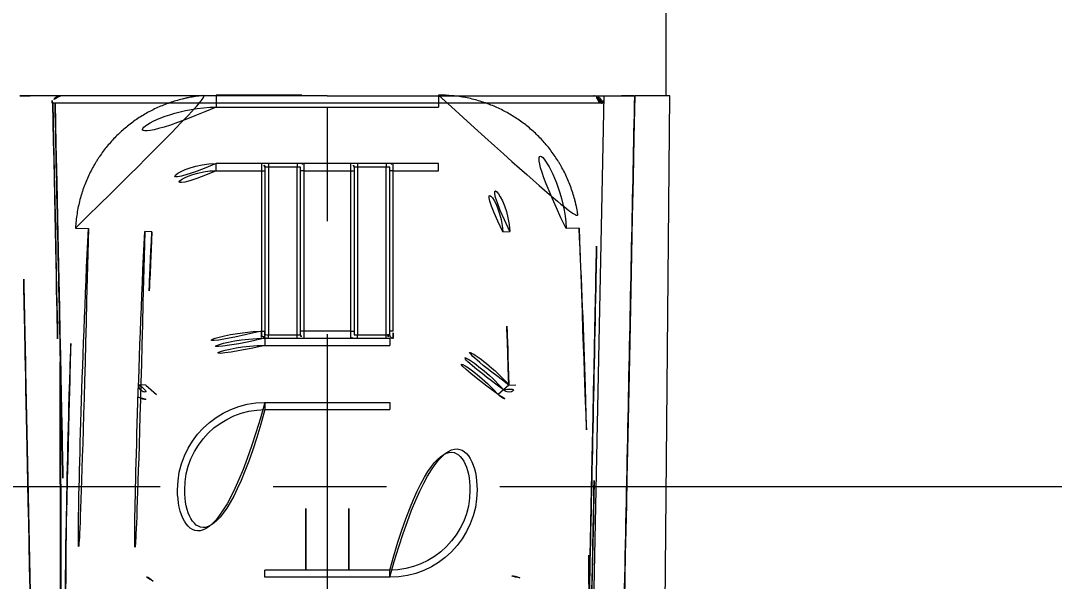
# Model space of a CAD drawing. Extents: x 16296660632 to 16296675328, y -37409619871 to -37409617329.
# Drawn here: x 16296674734.33 to 16296674763.32, y -37409618051.35 to -37409618035.63 of the extents above; entities that cross this region are included whole.
import ezdxf

# ---------------------------------------------------------------- set-up
doc = ezdxf.new("R2010")
doc.units = 0
doc.header["$LTSCALE"] = 10
doc.header["$MEASUREMENT"] = 0
doc.header["$PDMODE"] = 3
doc.header["$PDSIZE"] = -10
doc.linetypes.add('CENTER2', pattern=[28.575, 19.05, -3.175, 3.175, -3.175])
doc.layers.get('0').update_dxf_attribs({"linetype": 'CONTINUOUS'})
doc.layers.get('DEFPOINTS').update_dxf_attribs({"linetype": 'CONTINUOUS'})
doc.layers.add('1', color=7, linetype='CONTINUOUS', true_color=0xffffff)
doc.layers.add('Cneter', color=1, linetype='CENTER2', lineweight=13)
doc.layers.add('尺寸线层', color=3, linetype='CONTINUOUS', lineweight=18, true_color=0x00ff00)
doc.styles.add('Daelim Dimension', font='')
doc.styles.get('Daelim Dimension').set_extended_font_data('NanumGothic')
doc.dimstyles.new('DEFAULT', dxfattribs={"dimscale": 2, "dimtxt": 2, "dimasz": 2, "dimexe": 0, "dimexo": 2, "dimgap": 1, "dimtad": 1, "dimdec": 1, "dimzin": 9, "dimdsep": 46, "dimtxsty": 'Daelim Dimension', "dimcen": 0.5, "dimclrd": 252, "dimclre": 252, "dimclrt": 3, "dimadec": 1, "dimazin": 0, "dimtfac": 1, "dimtdec": 1, "dimtix": 1, "dimtmove": 0, "dimatfit": 3, "dimfxl": 1, "dimtolj": 1, "dimtzin": 1, "dimlwd": 9, "dimlwe": 9, "dimarcsym": 0})

# ---------------------------------------------------------------- blocks, each defined once
blk = doc.blocks.new('*D65')
at = {"layer": 'DEFPOINTS', "color": 0, "transparency": 16777216}
for p in [(16296674742.93232, -37409617365.43557), (16296674742.93232, -37409618110.035583), (16296674895.033541, -37409618110.035583)]:
    blk.add_point(p, dxfattribs=at)
at = {"layer": '尺寸线层', "color": 5, "lineweight": 9, "transparency": 16777216}
for p, q in [((16296674746.93232, -37409617365.43557), (16296674895.033541, -37409617365.43557)), ((16296674895.033541, -37409617369.43557), (16296674895.033541, -37409618106.035583)), ((16296674746.93232, -37409618110.035583), (16296674895.033541, -37409618110.035583))]:
    blk.add_line(p, q, dxfattribs=at)
at = {"layer": '尺寸线层', "color": 5, "transparency": 16777216}
for points in [[(16296674894.366871, -37409617369.43557), (16296674895.700199, -37409617369.43557), (16296674895.033541, -37409617365.43557)], [(16296674894.366871, -37409618106.035583), (16296674895.700199, -37409618106.035583), (16296674895.033541, -37409618110.035583)]]:
    blk.add_solid(points, dxfattribs=at)
at = {"layer": '尺寸线层', "color": 7, "transparency": 16777216, "insert": (16296674888.033541, -37409617737.735573), "char_height": 10, "attachment_point": 5, "rotation": 90, "style": 'Daelim Dimension'}
blk.add_mtext('\\A1;744.6', dxfattribs=at)

msp = doc.modelspace()

# ---------------------------------------------------------------- linework, layer by layer
at = {"ltscale": 0.5}
msp.add_line((16296674735.469271, -37409618066.916023), (16296674735.449369, -37409618045.191277), dxfattribs=at)
at = {"layer": '1', "color": 7, "linetype": 'Continuous', "lineweight": 18}
for p, q in [((16296674752.43232, -37409618037.735573), (16296674752.43232, -37409617656.015846)), ((16296674742.93232, -37409618037.735573), (16296674734.5324, -37409618037.735573)), ((16296674742.93232, -37409618037.735573), (16296674751.551861, -37409618037.735573)), ((16296674750.68232, -37409618037.73568), (16296674750.332319, -37409618055.135567)), ((16296674752.53232, -37409618037.735573), (16296674751.55184, -37409618037.735573)), ((16296674751.909109, -37409618109.148193), (16296674752.53232, -37409618037.735573)), ((16296674739.810881, -37409618038.054466), (16296674746.053761, -37409618038.054466)), ((16296674746.053761, -37409618039.635567), (16296674739.810881, -37409618039.635567)), ((16296674741.18232, -37409618039.735573), (16296674741.18232, -37409618044.436722)), ((16296674742.18232, -37409618044.435577), (16296674742.18232, -37409618039.735573)), ((16296674743.68232, -37409618039.735573), (16296674743.68232, -37409618044.435577)), ((16296674744.68232, -37409618044.436722), (16296674744.68232, -37409618039.735573)), ((16296674741.082319, -37409618044.3367), (16296674741.18232, -37409618044.3367)), ((16296674741.08462, -37409618044.536697), (16296674741.09437, -37409618044.536484)), ((16296674741.18232, -37409618044.428413), (16296674741.17849, -37409618044.435097)), ((16296674741.18232, -37409618044.535583), (16296674744.68232, -37409618044.535583)), ((16296674744.78232, -37409618044.3367), (16296674744.68232, -37409618044.3367)), ((16296674741.18232, -37409618046.535583), (16296674744.68232, -37409618046.535583)), ((16296674744.68232, -37409618051.035583), (16296674741.18232, -37409618051.035583))]:
    msp.add_line(p, q, dxfattribs=at)
at = {"layer": '1', "color": 7, "linetype": 'Continuous', "lineweight": 13}
for p, q in [((16296674739.810881, -37409618037.714798), (16296674739.810881, -37409618038.054466)), ((16296674746.053761, -37409618037.714798), (16296674746.053761, -37409618038.054466)), ((16296674735.219669, -37409618037.939598), (16296674735.235649, -37409618037.939598)), ((16296674735.29702, -37409618037.935577), (16296674750.567619, -37409618037.935577)), ((16296674750.62899, -37409618037.939598), (16296674750.64497, -37409618037.939598)), ((16296674739.810881, -37409618039.835579), (16296674739.810881, -37409618039.635567)), ((16296674739.810881, -37409618039.835579), (16296674741.082319, -37409618039.835579)), ((16296674741.082319, -37409618039.635567), (16296674741.082319, -37409618039.835579)), ((16296674741.082319, -37409618039.835579), (16296674741.082319, -37409618044.3367)), ((16296674741.082319, -37409618039.835579), (16296674741.18232, -37409618039.835579)), ((16296674741.28232, -37409618039.735573), (16296674741.18232, -37409618039.735573)), ((16296674741.28232, -37409618039.635567), (16296674741.28232, -37409618039.735573)), ((16296674741.28232, -37409618039.735573), (16296674741.28232, -37409618044.435577)), ((16296674742.082319, -37409618039.735573), (16296674741.28232, -37409618039.735573)), ((16296674742.082319, -37409618039.635567), (16296674742.082319, -37409618039.735573)), ((16296674742.082319, -37409618044.435577), (16296674742.082319, -37409618039.735573)), ((16296674742.18232, -37409618039.735573), (16296674742.082319, -37409618039.735573)), ((16296674742.28232, -37409618039.835579), (16296674742.18232, -37409618039.835579)), ((16296674742.28232, -37409618039.835579), (16296674742.28232, -37409618039.635567)), ((16296674742.28232, -37409618044.335579), (16296674742.28232, -37409618039.835579)), ((16296674742.28232, -37409618039.835579), (16296674743.582319, -37409618039.835579)), ((16296674743.582319, -37409618039.635567), (16296674743.582319, -37409618039.835579)), ((16296674743.582319, -37409618039.835579), (16296674743.582319, -37409618044.335579)), ((16296674743.582319, -37409618039.835579), (16296674743.68232, -37409618039.835579)), ((16296674743.78232, -37409618039.735573), (16296674743.68232, -37409618039.735573)), ((16296674743.78232, -37409618039.635567), (16296674743.78232, -37409618039.735573)), ((16296674743.78232, -37409618039.735573), (16296674743.78232, -37409618044.435577)), ((16296674744.582319, -37409618039.735573), (16296674743.78232, -37409618039.735573)), ((16296674744.582319, -37409618039.635567), (16296674744.582319, -37409618039.735573)), ((16296674744.582319, -37409618044.435577), (16296674744.582319, -37409618039.735573)), ((16296674744.68232, -37409618039.735573), (16296674744.582319, -37409618039.735573)), ((16296674744.78232, -37409618039.835579), (16296674744.68232, -37409618039.835579)), ((16296674744.78232, -37409618039.835579), (16296674744.78232, -37409618039.635567)), ((16296674744.78232, -37409618044.3367), (16296674744.78232, -37409618039.835579)), ((16296674744.78232, -37409618039.835579), (16296674746.053761, -37409618039.835579)), ((16296674746.053761, -37409618039.835579), (16296674746.053761, -37409618039.635567)), ((16296674735.87236, -37409618041.442993), (16296674736.234039, -37409618041.46067)), ((16296674738.013029, -37409618041.547661), (16296674737.813271, -37409618041.537903)), ((16296674747.85161, -37409618041.547661), (16296674748.051371, -37409618041.537903)), ((16296674749.992279, -37409618041.442993), (16296674749.6306, -37409618041.46067)), ((16296674741.18232, -37409618044.535583), (16296674741.18232, -37409618044.735573)), ((16296674741.232321, -37409618044.435577), (16296674741.28232, -37409618044.435577)), ((16296674741.28232, -37409618044.435577), (16296674742.082319, -37409618044.435577)), ((16296674741.28232, -37409618044.535583), (16296674741.28232, -37409618044.435577)), ((16296674742.082319, -37409618044.435577), (16296674742.18232, -37409618044.435577)), ((16296674742.082319, -37409618044.535583), (16296674742.082319, -37409618044.435577)), ((16296674742.28232, -37409618044.335579), (16296674742.18232, -37409618044.335579)), ((16296674743.582319, -37409618044.335579), (16296674742.28232, -37409618044.335579)), ((16296674742.28232, -37409618044.535583), (16296674742.28232, -37409618044.335579)), ((16296674743.582319, -37409618044.335579), (16296674743.68232, -37409618044.335579)), ((16296674743.582319, -37409618044.335579), (16296674743.582319, -37409618044.535583)), ((16296674743.68232, -37409618044.435577), (16296674743.78232, -37409618044.435577)), ((16296674743.78232, -37409618044.435577), (16296674744.582319, -37409618044.435577)), ((16296674743.78232, -37409618044.535583), (16296674743.78232, -37409618044.435577)), ((16296674744.582319, -37409618044.435577), (16296674744.63232, -37409618044.435577)), ((16296674744.582319, -37409618044.535583), (16296674744.582319, -37409618044.435577)), ((16296674744.68232, -37409618044.535583), (16296674744.68232, -37409618044.735573)), ((16296674741.18232, -37409618044.735573), (16296674744.68232, -37409618044.735573)), ((16296674737.842251, -37409618045.845093), (16296674737.642349, -37409618045.838966)), ((16296674737.842251, -37409618045.845093), (16296674737.992371, -37409618045.977249)), ((16296674737.992371, -37409618045.977249), (16296674738.142481, -37409618046.109413)), ((16296674747.872271, -37409618045.977249), (16296674747.722151, -37409618046.109413)), ((16296674748.02239, -37409618045.845093), (16296674747.872271, -37409618045.977249)), ((16296674748.02239, -37409618045.845093), (16296674748.22229, -37409618045.838966)), ((16296674741.18232, -37409618046.335579), (16296674744.68232, -37409618046.335579)), ((16296674741.18232, -37409618046.335579), (16296674741.18232, -37409618046.535583)), ((16296674744.68232, -37409618046.335579), (16296674744.68232, -37409618046.535583)), ((16296674741.18232, -37409618051.235573), (16296674741.18232, -37409618051.035583)), ((16296674744.68232, -37409618051.235573), (16296674744.68232, -37409618051.035583)), ((16296674744.68232, -37409618051.235573), (16296674741.18232, -37409618051.235573))]:
    msp.add_line(p, q, dxfattribs=at)
at = {"layer": '1', "color": 7, "linetype": 'Continuous', "lineweight": 18}
for centre, radius, start, end in [((16296674739.810881, -37409618041.635567), 3.58111, 90, 177.2003651), ((16296674746.053761, -37409618041.635567), 3.58111, 2.7996349, 90), ((16296674739.810881, -37409618041.635567), 2, 90, 177.2003651), ((16296674741.082319, -37409618039.735573), 0.1, 0, 90), ((16296674742.28232, -37409618039.735573), 0.1, 90, 180), ((16296674743.582319, -37409618039.735573), 0.1, 0, 90), ((16296674744.78232, -37409618039.735573), 0.1, 90, 180), ((16296674746.053761, -37409618041.635567), 2, 2.7996349, 90), ((16296674972.94232, -37409618053.035583), 236.99111, 177.20036507, 182.79963493), ((16296674972.94232, -37409618053.035583), 235.41, 177.20036507, 182.79963493), ((16296674512.922319, -37409618053.035583), 235.41, 357.20036507, 2.79963493), ((16296674512.922319, -37409618053.035583), 236.99111, 357.20036507, 2.79963493), ((16296674741.18232, -37409618048.785583), 4.25, 90, 138.6403958), ((16296674741.082319, -37409618044.436722), 0.1, 271.3170895, 292.7657325), ((16296674742.28232, -37409618044.435577), 0.1, 180, 270), ((16296674743.582319, -37409618044.435577), 0.1, 270, 0), ((16296674744.68232, -37409618048.785583), 4.25, 41.3596042, 90), ((16296674744.78232, -37409618044.436722), 0.1, 247.4540443, 268.682692), ((16296674737.842251, -37409618045.845093), 0.2, 178.2481389, 318.6403958), ((16296674748.02239, -37409618045.845093), 0.2, 221.3596042, 1.7518611), ((16296674741.18232, -37409618048.785583), 2.25, 90, 270), ((16296674744.68232, -37409618048.785583), 2.25, 270, 90)]:
    msp.add_arc(centre, radius, start, end, dxfattribs=at)
at = {"layer": '1', "color": 7, "linetype": 'Continuous', "lineweight": 13}
for centre, radius, start, end in [((16296674739.810881, -37409618041.635567), 1.8, 90, 177.2003651), ((16296674746.053761, -37409618041.635567), 1.8, 2.7996349, 90), ((16296674972.94232, -37409618053.035583), 235.21, 177.20036507, 178.24813888), ((16296674512.922319, -37409618053.035583), 235.21, 1.75186112, 2.79963493), ((16296674741.18232, -37409618048.785583), 4.45, 91.28768, 138.6403958), ((16296674744.68232, -37409618048.785583), 4.45, 41.3596042, 88.71232), ((16296674741.18232, -37409618048.785583), 4.05, 90, 138.6403958), ((16296674744.68232, -37409618048.785583), 4.05, 41.3596042, 90), ((16296674737.842251, -37409618045.845093), 0.4, 238.2903336, 318.6403958), ((16296674748.02239, -37409618045.845093), 0.4, 221.3596042, 301.7096664), ((16296674741.18232, -37409618048.785583), 2.45, 90, 270), ((16296674744.68232, -37409618048.785583), 2.45, 270, 90), ((16296674737.736691, -37409618051.601624), 0.4, 39.258535, 119.6085192), ((16296674748.127951, -37409618051.601624), 0.4, 60.3914808, 140.741465)]:
    msp.add_arc(centre, radius, start, end, dxfattribs=at)
at = {"layer": '1', "color": 7, "linetype": 'Continuous', "lineweight": 18}
for centre, major_axis, ratio, start_param, end_param in [((16296674735.4356, -37409618037.935577), (0, 0.2), 0.999961908, 0, 1.590907361), ((16296674735.456091, -37409618037.935577), (0, 0.2), 0.795343994, 0, 1.570796091), ((16296674742.93232, -37409618037.635567), (-9.6, 0), 0.008726868, 1.239626035, 1.901966618), ((16296674750.40855, -37409618037.935577), (0, 0.2), 0.795343977, 4.712388371, 6.283186143), ((16296674750.429041, -37409618037.935577), (0, 0.2), 0.999961908, 4.692277516, 6.283185307), ((16296674741.18232, -37409618044.435577), (0, 0.1), 0.5, 3.141592654, 4.71238898), ((16296674744.68232, -37409618044.43557), (0, 0.1), 0.499999885, 1.570882325, 3.141536009)]:
    msp.add_ellipse(centre, major_axis=major_axis, ratio=ratio, start_param=start_param, end_param=end_param, dxfattribs=at)
for points, knots in [([(16296674734.312799, -37409618037.735573), (16296674734.320259, -37409618037.735573), (16296674734.337521, -37409618037.735573), (16296674734.359289, -37409618037.735573), (16296674734.38339, -37409618037.735573), (16296674734.39628, -37409618037.735573), (16296674734.423639, -37409618037.735573), (16296674734.43811, -37409618037.735573), (16296674734.468691, -37409618037.735573), (16296674734.484421, -37409618037.735573), (16296674734.516569, -37409618037.735573), (16296674734.53301, -37409618037.735573), (16296674734.566681, -37409618037.735573), (16296674734.583481, -37409618037.735573), (16296674734.6022, -37409618037.735573), (16296674734.60424, -37409618037.735573), (16296674734.606279, -37409618037.735573)], [0, 0, 0, 0, 0.140400233, 0.280800466, 0.280800466, 0.421200699, 0.421200699, 0.561600932, 0.561600932, 0.702001165, 0.702001165, 0.842401399, 0.842401399, 0.982801632, 0.982801632, 1, 1, 1, 1]), ([(16296674735.87236, -37409618041.442993), (16296674735.879169, -37409618041.304916), (16296674735.89316, -37409618041.1698), (16296674735.934231, -37409618040.904823), (16296674735.961309, -37409618040.774963), (16296674736.01128, -37409618040.583771), (16296674736.029499, -37409618040.520653), (16296674736.059139, -37409618040.426826), (16296674736.06942, -37409618040.395683), (16296674736.09071, -37409618040.333763), (16296674736.10169, -37409618040.303101), (16296674736.158199, -37409618040.151222), (16296674736.20854, -37409618040.034286), (16296674736.31879, -37409618039.808296), (16296674736.3787, -37409618039.699249), (16296674736.45941, -37409618039.567383), (16296674736.47584, -37409618039.541229), (16296674736.509291, -37409618039.489357), (16296674736.526331, -37409618039.463623), (16296674736.57815, -37409618039.387291), (16296674736.61363, -37409618039.337608), (16296674736.72279, -37409618039.191963), (16296674736.799191, -37409618039.09935), (16296674736.95916, -37409618038.922371), (16296674737.04273, -37409618038.83799), (16296674737.21718, -37409618038.677063), (16296674737.308069, -37409618038.600517), (16296674737.450159, -37409618038.491524), (16296674737.49848, -37409618038.456161), (16296674737.59713, -37409618038.387413), (16296674737.64715, -37409618038.354233), (16296674737.79916, -37409618038.258308), (16296674737.903179, -37409618038.199127), (16296674738.116699, -37409618038.090233), (16296674738.22621, -37409618038.040497), (16296674738.45101, -37409618037.950729), (16296674738.566311, -37409618037.910683), (16296674738.74391, -37409618037.858276), (16296674738.80389, -37409618037.842087), (16296674738.895081, -37409618037.819817), (16296674738.92572, -37409618037.812721), (16296674738.98716, -37409618037.799263), (16296674739.017981, -37409618037.7929), (16296674739.1726, -37409618037.762894), (16296674739.297911, -37409618037.74472), (16296674739.551861, -37409618037.720482), (16296674739.6805, -37409618037.714409), (16296674739.810881, -37409618037.714798)], [0, 0, 0, 0, 0.0625, 0.0625, 0.125, 0.125, 0.15625, 0.15625, 0.171875, 0.171875, 0.1875, 0.1875, 0.25, 0.25, 0.3125, 0.3125, 0.328125, 0.328125, 0.34375, 0.34375, 0.375, 0.375, 0.4375, 0.4375, 0.5, 0.5, 0.5625, 0.5625, 0.59375, 0.59375, 0.625, 0.625, 0.6875, 0.6875, 0.75, 0.75, 0.8125, 0.8125, 0.84375, 0.84375, 0.859375, 0.859375, 0.875, 0.875, 0.9375, 0.9375, 1, 1, 1, 1]), ([(16296674746.053761, -37409618037.714798), (16296674746.184139, -37409618037.714409), (16296674746.312361, -37409618037.720482), (16296674746.56477, -37409618037.744499), (16296674746.68895, -37409618037.762444), (16296674746.93347, -37409618037.809601), (16296674747.053801, -37409618037.838799), (16296674747.231501, -37409618037.890839), (16296674747.29027, -37409618037.909554), (16296674747.377729, -37409618037.939697), (16296674747.406799, -37409618037.950104), (16296674747.464479, -37409618037.971497), (16296674747.493111, -37409618037.982513), (16296674747.63518, -37409618038.039047), (16296674747.745449, -37409618038.089043), (16296674747.95969, -37409618038.198143), (16296674748.06366, -37409618038.257263), (16296674748.2656, -37409618038.384491), (16296674748.36356, -37409618038.452621), (16296674748.506121, -37409618038.561737), (16296674748.55299, -37409618038.59935), (16296674748.644609, -37409618038.676369), (16296674748.689409, -37409618038.715813), (16296674748.820869, -37409618038.836952), (16296674748.904579, -37409618038.921448), (16296674749.06444, -37409618039.098167), (16296674749.140579, -37409618039.190399), (16296674749.28528, -37409618039.383186), (16296674749.353849, -37409618039.483757), (16296674749.434641, -37409618039.615349), (16296674749.45055, -37409618039.64196), (16296674749.481871, -37409618039.695793), (16296674749.497299, -37409618039.723053), (16296674749.542601, -37409618039.805397), (16296674749.57155, -37409618039.861122), (16296674749.65457, -37409618040.030869), (16296674749.704861, -37409618040.147461), (16296674749.794849, -37409618040.388367), (16296674749.83456, -37409618040.512688), (16296674749.876909, -37409618040.673714), (16296674749.885031, -37409618040.706238), (16296674749.90041, -37409618040.771469), (16296674749.922251, -37409618040.86969), (16296674749.94034, -37409618040.969063), (16296674749.97147, -37409618041.16938), (16296674749.98547, -37409618041.305031), (16296674749.992279, -37409618041.442993)], [0, 0, 0, 0, 0.0625, 0.0625, 0.125, 0.125, 0.1875, 0.1875, 0.21875, 0.21875, 0.234375, 0.234375, 0.25, 0.25, 0.3125, 0.3125, 0.375, 0.375, 0.4375, 0.4375, 0.46875, 0.46875, 0.5, 0.5, 0.5625, 0.5625, 0.625, 0.625, 0.6875, 0.6875, 0.703125, 0.703125, 0.71875, 0.71875, 0.75, 0.75, 0.8125, 0.8125, 0.875, 0.875, 0.890625, 0.890625, 0.90625, 0.9375, 0.9375, 1, 1, 1, 1]), ([(16296674751.18457, -37409618037.735573), (16296674751.19438, -37409618037.735573), (16296674751.204399, -37409618037.735573), (16296674751.231119, -37409618037.735573), (16296674751.247761, -37409618037.735573), (16296674751.281111, -37409618037.735573), (16296674751.297859, -37409618037.735573), (16296674751.33152, -37409618037.735573), (16296674751.348021, -37409618037.735573), (16296674751.380171, -37409618037.735573), (16296674751.395861, -37409618037.735573), (16296674751.42643, -37409618037.735573), (16296674751.44096, -37409618037.735573), (16296674751.468321, -37409618037.735573), (16296674751.48119, -37409618037.735573), (16296674751.50527, -37409618037.735573), (16296674751.516211, -37409618037.735573), (16296674751.53574, -37409618037.735573), (16296674751.54438, -37409618037.735573), (16296674751.55184, -37409618037.735573)], [0, 0, 0, 0, 0.071925892, 0.071925892, 0.187935155, 0.187935155, 0.303944419, 0.303944419, 0.419953682, 0.419953682, 0.535962946, 0.535962946, 0.651972209, 0.651972209, 0.767981473, 0.767981473, 0.883990736, 0.883990736, 1, 1, 1, 1]), ([(16296674749.992279, -37409618041.442993), (16296674750.065451, -37409618042.925163), (16296674750.12463, -37409618044.408188), (16296674750.214899, -37409618047.376137), (16296674750.245991, -37409618048.861061), (16296674750.263, -37409618050.346977)], [0, 0, 0, 0, 0.5, 0.5, 1, 1, 1, 1]), ([(16296674735.601641, -37409618050.346977), (16296674735.61865, -37409618048.861061), (16296674735.64975, -37409618047.376137), (16296674735.740009, -37409618044.408188), (16296674735.799179, -37409618042.925163), (16296674735.87236, -37409618041.442993)], [0, 0, 0, 0, 0.5, 0.5, 1, 1, 1, 1]), ([(16296674741.082319, -37409618044.3367), (16296674741.08243, -37409618044.346268), (16296674741.082649, -37409618044.365753), (16296674741.082979, -37409618044.394859), (16296674741.083321, -37409618044.424667), (16296674741.08366, -37409618044.454819), (16296674741.084009, -37409618044.484398), (16296674741.08427, -37409618044.507217), (16296674741.0844, -37409618044.518379), (16296674741.08445, -37409618044.521896)], [0, 0, 0, 0, 0.152442153, 0.304884306, 0.457326459, 0.609768613, 0.762210766, 0.914652919, 1, 1, 1, 1]), ([(16296674741.11904, -37409618044.473747), (16296674741.12524, -37409618044.481079), (16296674741.13693, -37409618044.491623), (16296674741.15308, -37409618044.496773), (16296674741.166269, -37409618044.490623), (16296674741.17268, -37409618044.480019), (16296674741.175341, -37409618044.473419)], [0, 0, 0, 0, 0.27080991, 0.530758299, 0.775099524, 1, 1, 1, 1]), ([(16296674741.189751, -37409618044.472893), (16296674741.179779, -37409618044.486351), (16296674741.16363, -37409618044.503769), (16296674741.13818, -37409618044.520927), (16296674741.125999, -37409618044.527023), (16296674741.119869, -37409618044.529411)], [0, 0, 0, 0, 0.476306869, 0.732389331, 1, 1, 1, 1]), ([(16296674741.17548, -37409618044.433487), (16296674741.172911, -37409618044.431541), (16296674741.166281, -37409618044.424049), (16296674741.15793, -37409618044.411179), (16296674741.15304, -37409618044.40287)], [0, 0, 0, 0, 0.479282975, 1, 1, 1, 1]), ([(16296674741.18569, -37409618044.43573), (16296674741.185749, -37409618044.441963), (16296674741.184759, -37409618044.454536), (16296674741.179689, -37409618044.473442), (16296674741.1707, -37409618044.491631), (16296674741.162399, -37409618044.502281), (16296674741.15761, -37409618044.507278)], [0, 0, 0, 0, 0.232660828, 0.479571824, 0.736988886, 1, 1, 1, 1]), ([(16296674741.17523, -37409618044.433983), (16296674741.17524, -37409618044.427513), (16296674741.175261, -37409618044.413658), (16296674741.175289, -37409618044.389671), (16296674741.17531, -37409618044.36364), (16296674741.175329, -37409618044.34581), (16296674741.175341, -37409618044.3367)], [0, 0, 0, 0, 0.250300303, 0.500381054, 0.750270462, 1, 1, 1, 1]), ([(16296674741.18232, -37409618044.436729), (16296674741.182369, -37409618044.436722), (16296674741.18322, -37409618044.436684), (16296674741.1877, -37409618044.436493), (16296674741.196581, -37409618044.436142), (16296674741.211029, -37409618044.435738), (16296674741.22459, -37409618044.435577), (16296674741.232321, -37409618044.435577)], [0, 0, 0, 0, 0.191823692, 0.393867769, 0.595911846, 0.797955923, 1, 1, 1, 1]), ([(16296674744.63232, -37409618044.435577), (16296674744.636049, -37409618044.435577), (16296674744.64361, -37409618044.435623), (16296674744.65456, -37409618044.435783), (16296674744.66506, -37409618044.43605), (16296674744.674259, -37409618044.436371), (16296674744.680611, -37409618044.436653), (16296674744.682249, -37409618044.436722), (16296674744.68232, -37409618044.436729)], [0, 0, 0, 0, 0.167776486, 0.335552973, 0.503329459, 0.671105945, 0.838882432, 1, 1, 1, 1]), ([(16296674744.70702, -37409618044.507278), (16296674744.70223, -37409618044.502281), (16296674744.69393, -37409618044.491631), (16296674744.68494, -37409618044.473442), (16296674744.679871, -37409618044.454536), (16296674744.678881, -37409618044.441963), (16296674744.67894, -37409618044.43573)], [0, 0, 0, 0, 0.263009913, 0.520426529, 0.767337942, 1, 1, 1, 1]), ([(16296674744.74515, -37409618044.529556), (16296674744.738979, -37409618044.527184), (16296674744.726721, -37409618044.521111), (16296674744.701099, -37409618044.503922), (16296674744.68487, -37409618044.486427), (16296674744.67486, -37409618044.472893)], [0, 0, 0, 0, 0.267684531, 0.523794612, 1, 1, 1, 1]), ([(16296674744.78002, -37409618044.536697), (16296674744.78002, -37409618044.536636), (16296674744.780041, -37409618044.535187), (16296674744.780121, -37409618044.528763), (16296674744.780251, -37409618044.517189), (16296674744.78046, -37409618044.499336), (16296674744.78076, -37409618044.47361), (16296674744.78117, -37409618044.438248), (16296674744.781691, -37409618044.392593), (16296674744.782101, -37409618044.355972), (16296674744.78232, -37409618044.3367)], [0, 0, 0, 0, 0.120612517, 0.2462393, 0.371866083, 0.497492867, 0.62311965, 0.748746433, 0.874373217, 1, 1, 1, 1]), ([(16296674735.601641, -37409618050.346977), (16296674735.60096, -37409618050.407784), (16296674735.599621, -37409618050.527328), (16296674735.597811, -37409618050.703568), (16296674735.59617, -37409618050.873627), (16296674735.594709, -37409618051.037537), (16296674735.593399, -37409618051.195267), (16296674735.592251, -37409618051.346832), (16296674735.59123, -37409618051.492233), (16296674735.59034, -37409618051.631447), (16296674735.58956, -37409618051.764511), (16296674735.588881, -37409618051.891403), (16296674735.588289, -37409618052.012123), (16296674735.58779, -37409618052.126678), (16296674735.58736, -37409618052.235062), (16296674735.587, -37409618052.33728), (16296674735.586691, -37409618052.433327), (16296674735.58634, -37409618052.561172), (16296674735.586, -37409618052.706757), (16296674735.58577, -37409618052.837189), (16296674735.58564, -37409618052.914223), (16296674735.585581, -37409618052.948593), (16296674735.585541, -37409618052.974007), (16296674735.585501, -37409618052.99041), (16296674735.58547, -37409618053.002899), (16296674735.58544, -37409618053.014214), (16296674735.5854, -37409618053.025513), (16296674735.58534, -37409618053.033783), (16296674735.58531, -37409618053.036957), (16296674735.5853, -37409618053.037643)], [0, 0, 0, 0, 0.067564566, 0.132845462, 0.195842818, 0.256556776, 0.314987496, 0.371135158, 0.424999962, 0.476582138, 0.525881947, 0.572899686, 0.617635701, 0.66009039, 0.700264222, 0.738157749, 0.77377163, 0.807106658, 0.88041, 0.935855393, 0.952533574, 0.966632296, 0.97447065, 0.981231625, 0.985284669, 0.988803667, 0.994375573, 0.998809487, 1, 1, 1, 1]), ([(16296674750.279341, -37409618053.037643), (16296674750.27932, -37409618053.033737), (16296674750.279301, -37409618053.025932), (16296674750.279261, -37409618053.014099), (16296674750.279221, -37409618053.002182), (16296674750.27919, -37409618052.99015), (16296674750.27915, -37409618052.978027), (16296674750.279119, -37409618052.965797), (16296674750.279091, -37409618052.953468), (16296674750.27906, -37409618052.94104), (16296674750.27903, -37409618052.928497), (16296674750.278999, -37409618052.915878), (16296674750.27898, -37409618052.903137), (16296674750.27895, -37409618052.890312), (16296674750.278931, -37409618052.87738), (16296674750.2789, -37409618052.864342), (16296674750.278879, -37409618052.848984), (16296674750.278851, -37409618052.830917), (16296674750.278811, -37409618052.809807), (16296674750.27878, -37409618052.787514), (16296674750.27873, -37409618052.764023), (16296674750.27869, -37409618052.739326), (16296674750.278641, -37409618052.713448), (16296674750.27858, -37409618052.686378), (16296674750.278481, -37409618052.641632), (16296674750.27833, -37409618052.575737), (16296674750.27809, -37409618052.485191), (16296674750.27779, -37409618052.383049), (16296674750.277361, -37409618052.254883), (16296674750.276751, -37409618052.09922), (16296674750.2759, -37409618051.914589), (16296674750.27482, -37409618051.713943), (16296674750.273399, -37409618051.486107), (16296674750.271561, -37409618051.231377), (16296674750.269199, -37409618050.950043), (16296674750.26639, -37409618050.653557), (16296674750.264151, -37409618050.450851), (16296674750.263, -37409618050.346977)], [0, 0, 0, 0, 0.004650977, 0.009308203, 0.013973436, 0.018648422, 0.023334898, 0.028034587, 0.032749197, 0.037480422, 0.042229937, 0.046999398, 0.051790438, 0.056604673, 0.061443691, 0.066309058, 0.071202314, 0.078615452, 0.086469532, 0.094764663, 0.103500935, 0.112678427, 0.122297206, 0.13235733, 0.142858851, 0.172174546, 0.205782777, 0.243685371, 0.285883598, 0.348427471, 0.416896053, 0.491290905, 0.571613245, 0.670301188, 0.774594323, 0.884493644, 1, 1, 1, 1])]:
    msp.add_open_spline(points, degree=3, knots=knots, dxfattribs=at)
for points, degree in [([(16296674735.219669, -37409618037.939598), (16296674735.21826, -37409618037.87159), (16296674735.21686, -37409618037.803581), (16296674735.21545, -37409618037.735573)], 3), ([(16296674735.399969, -37409618037.748619), (16296674735.365511, -37409618037.748619), (16296674735.36455, -37409618037.748619)], 2), ([(16296674750.40855, -37409618037.735573), (16296674750.4109, -37409618037.735573), (16296674750.415251, -37409618037.735573), (16296674750.4207, -37409618037.735573), (16296674750.42507, -37409618037.735573), (16296674750.42811, -37409618037.735573), (16296674750.428989, -37409618037.735573), (16296674750.429041, -37409618037.735573)], 3), ([(16296674750.50009, -37409618037.748619), (16296674750.49914, -37409618037.748619), (16296674750.465071, -37409618037.748619)], 2), ([(16296674750.64497, -37409618037.939598), (16296674750.646379, -37409618037.87159), (16296674750.647779, -37409618037.803581), (16296674750.649191, -37409618037.735573)], 3), ([(16296674735.235649, -37409618037.939598), (16296674735.235741, -37409618037.9394), (16296674735.237129, -37409618037.938988), (16296674735.243259, -37409618037.938293), (16296674735.25425, -37409618037.937492), (16296674735.27116, -37409618037.9366), (16296674735.28746, -37409618037.935928), (16296674735.29702, -37409618037.935577)], 3), ([(16296674750.567619, -37409618037.935577), (16296674750.574619, -37409618037.935829), (16296674750.58773, -37409618037.936363), (16296674750.604031, -37409618037.937141), (16296674750.617121, -37409618037.937943), (16296674750.62623, -37409618037.938759), (16296674750.62886, -37409618037.939323), (16296674750.62899, -37409618037.939598)], 3), ([(16296674742.332319, -37409618051.036339), (16296674742.332319, -37409618049.536186), (16296674742.332319, -37409618048.036049), (16296674742.332319, -37409618046.535896)], 3), ([(16296674743.53232, -37409618051.036339), (16296674743.53232, -37409618049.536186), (16296674743.53232, -37409618048.036049), (16296674743.53232, -37409618046.535896)], 3)]:
    msp.add_open_spline(points, degree=degree, dxfattribs=at)
at = {"layer": '1', "color": 7, "linetype": 'Continuous', "lineweight": 13}
for points in [[(16296674751.55184, -37409618037.735573), (16296674751.495781, -37409618040.469017), (16296674751.376631, -37409618046.2771), (16296674751.174629, -37409618056.120659), (16296674751.02886, -37409618063.221588), (16296674750.95282, -37409618066.924667)], [(16296674735.235649, -37409618037.939598), (16296674735.352289, -37409618043.672043), (16296674735.468861, -37409618049.404739), (16296674735.58536, -37409618055.137642)], [(16296674735.29702, -37409618037.935577), (16296674735.328291, -37409618039.424477), (16296674735.39254, -37409618042.483902), (16296674735.49279, -37409618047.259506), (16296674735.564659, -37409618050.684151), (16296674735.601641, -37409618052.446983)], [(16296674734.911819, -37409618066.924667), (16296674734.85367, -37409618064.092827), (16296674734.7414, -37409618058.624367), (16296674734.58433, -37409618050.970993), (16296674734.4408, -37409618043.97583), (16296674734.353979, -37409618039.743393), (16296674734.312799, -37409618037.735573)], [(16296674750.263, -37409618052.446983), (16296674750.29336, -37409618051.000069), (16296674750.3564, -37409618047.995842), (16296674750.458059, -37409618043.152397), (16296674750.53034, -37409618039.71064), (16296674750.567619, -37409618037.935577)], [(16296674750.27928, -37409618055.137642), (16296674750.395781, -37409618049.404739), (16296674750.512341, -37409618043.672043), (16296674750.62899, -37409618037.939598)]]:
    msp.add_open_spline(points, degree=3, dxfattribs=at)
at = {"layer": 'Cneter', "lineweight": 5, "ltscale": 0.1}
for p, q in [((16296674742.93232, -37409618015.847733), (16296674742.93232, -37409618100.372627)), ((16296674719.19034, -37409618048.685577), (16296674766.674299, -37409618048.685577))]:
    msp.add_line(p, q, dxfattribs=at)

# ---------------------------------------------------------------- dimensions: what is measured, and where the dimension line sits
at = {"layer": '尺寸线层', "color": 5}
dim = msp.add_linear_dim(base=(16296674895.033541, -37409618110.035583), p1=(16296674742.93232, -37409617365.43557), p2=(16296674742.93232, -37409618110.035583), angle=90, dimstyle='DEFAULT', override={"dimtxt": 5, "dimclrd": 5, "dimclre": 5, "dimclrt": 7}, dxfattribs=at)
dim.commit()
dim.dimension.update_dxf_attribs({"geometry": '*D65', "text_midpoint": (16296674888.033541, -37409617737.735573)})

doc.saveas('drawing.dxf')
